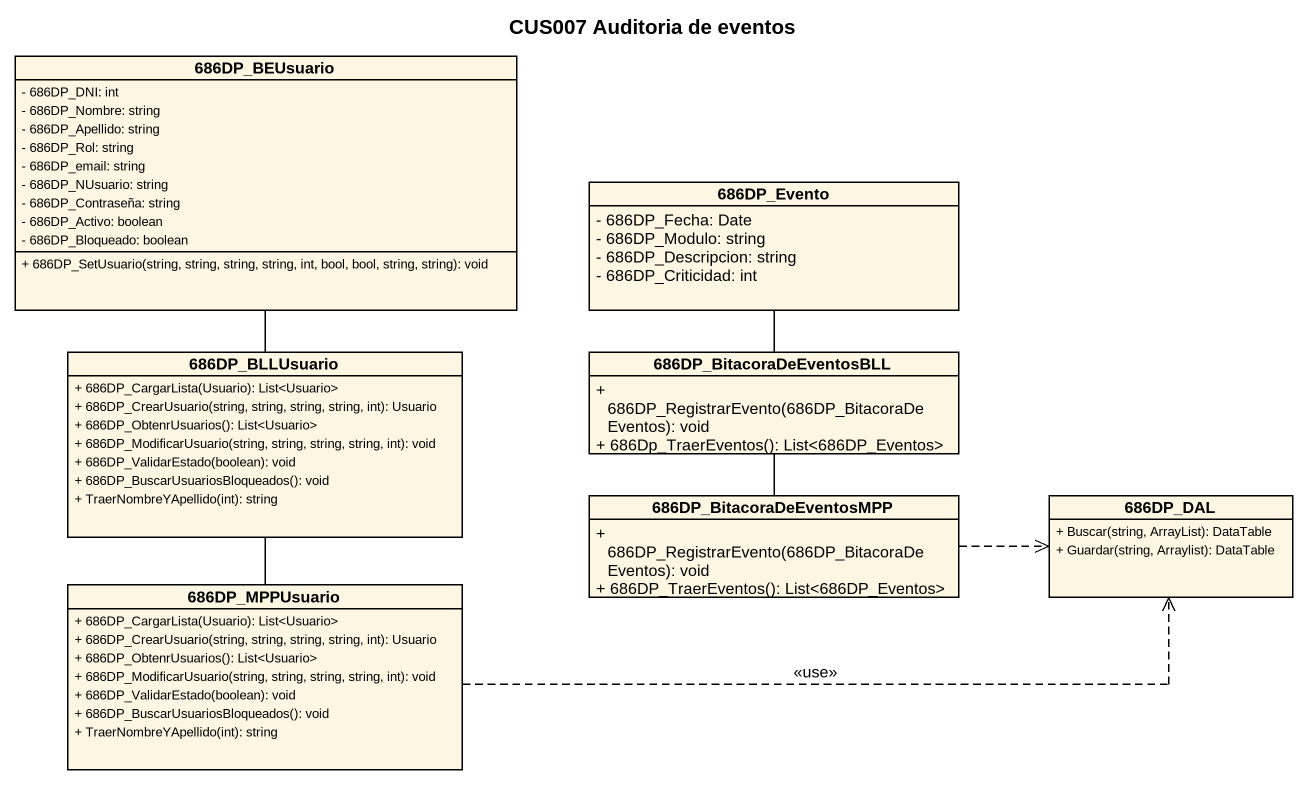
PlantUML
@startuml
title CUS007 Auditoria de eventos
hide circle
hide empty members
skinparam classAttributeIconSize 0
class "686DP_BEUsuario" as c686DP_BEUsuario {
  - 686DP_DNI: int
  - 686DP_Nombre: string
  - 686DP_Apellido: string
  - 686DP_Rol: string
  - 686DP_email: string
  - 686DP_NUsuario: string
  - 686DP_Contraseña: string
  - 686DP_Activo: boolean
  - 686DP_Bloqueado: boolean
  + 686DP_SetUsuario(string, string, string, string, int, bool, bool, string, string): void
}
class "686DP_Evento" as c686DP_Evento {
  - 686DP_Fecha: Date
  - 686DP_Modulo: string
  - 686DP_Descripcion: string
  - 686DP_Criticidad: int
}
class "686DP_BLLUsuario" as c686DP_BLLUsuario {
  + 686DP_CargarLista(Usuario): List<Usuario>
  + 686DP_CrearUsuario(string, string, string, string, int): Usuario
  + 686DP_ObtenrUsuarios(): List<Usuario>
  + 686DP_ModificarUsuario(string, string, string, string, int): void
  + 686DP_ValidarEstado(boolean): void
  + 686DP_BuscarUsuariosBloqueados(): void
  + TraerNombreYApellido(int): string
}
class "686DP_BitacoraDeEventosBLL" as c686DP_BitacoraDeEventosBLL {
  + 686DP_RegistrarEvento(686DP_BitacoraDeEventos): void
  + 686Dp_TraerEventos(): List<686DP_Eventos>
}
class "686DP_BitacoraDeEventosMPP" as c686DP_BitacoraDeEventosMPP {
  + 686DP_RegistrarEvento(686DP_BitacoraDeEventos): void
  + 686DP_TraerEventos(): List<686DP_Eventos>
}
class "686DP_DAL" as c686DP_DAL {
  + Buscar(string, ArrayList): DataTable
  + Guardar(string, Arraylist): DataTable
}
class "686DP_MPPUsuario" as c686DP_MPPUsuario {
  + 686DP_CargarLista(Usuario): List<Usuario>
  + 686DP_CrearUsuario(string, string, string, string, int): Usuario
  + 686DP_ObtenrUsuarios(): List<Usuario>
  + 686DP_ModificarUsuario(string, string, string, string, int): void
  + 686DP_ValidarEstado(boolean): void
  + 686DP_BuscarUsuariosBloqueados(): void
  + TraerNombreYApellido(int): string
}
c686DP_Evento -- c686DP_BitacoraDeEventosBLL
c686DP_BLLUsuario -up- c686DP_BEUsuario
c686DP_BLLUsuario -- c686DP_MPPUsuario
c686DP_BitacoraDeEventosBLL -- c686DP_BitacoraDeEventosMPP
c686DP_BitacoraDeEventosMPP .right.> c686DP_DAL
c686DP_MPPUsuario .right.> c686DP_DAL : <<use>>
@enduml
